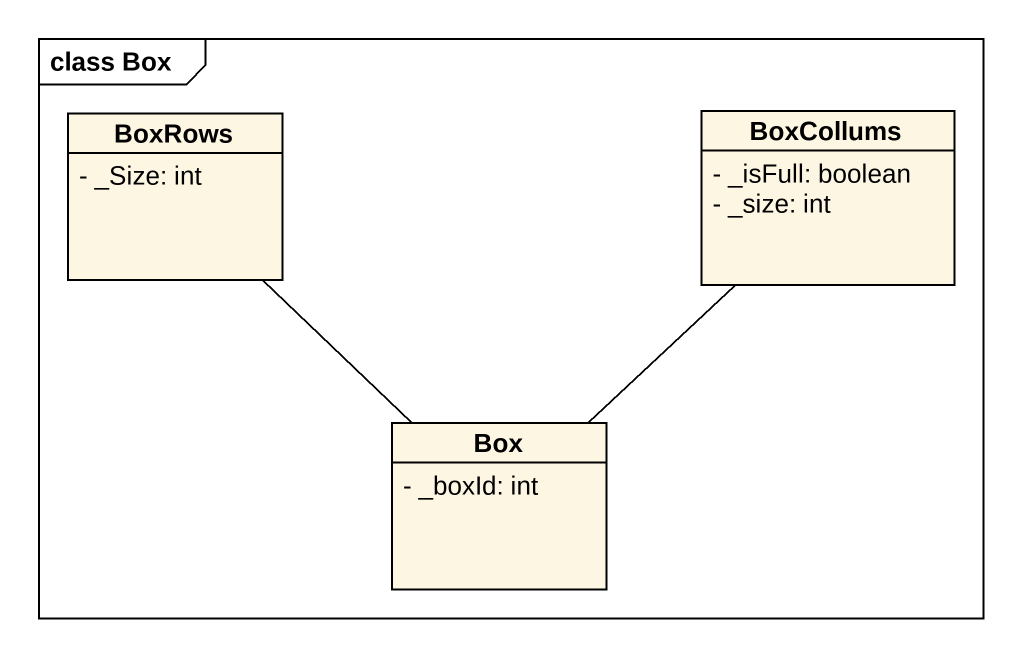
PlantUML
@startuml
mainframe class Box
hide circle
hide empty members
skinparam classAttributeIconSize 0
class BoxRows {
  - _Size: int
}
class BoxCollums {
  - _isFull: boolean
  - _size: int
}
class "Box" as Box_ {
  - _boxId: int
}
BoxRows -- Box_
Box_ -up- BoxCollums
@enduml
